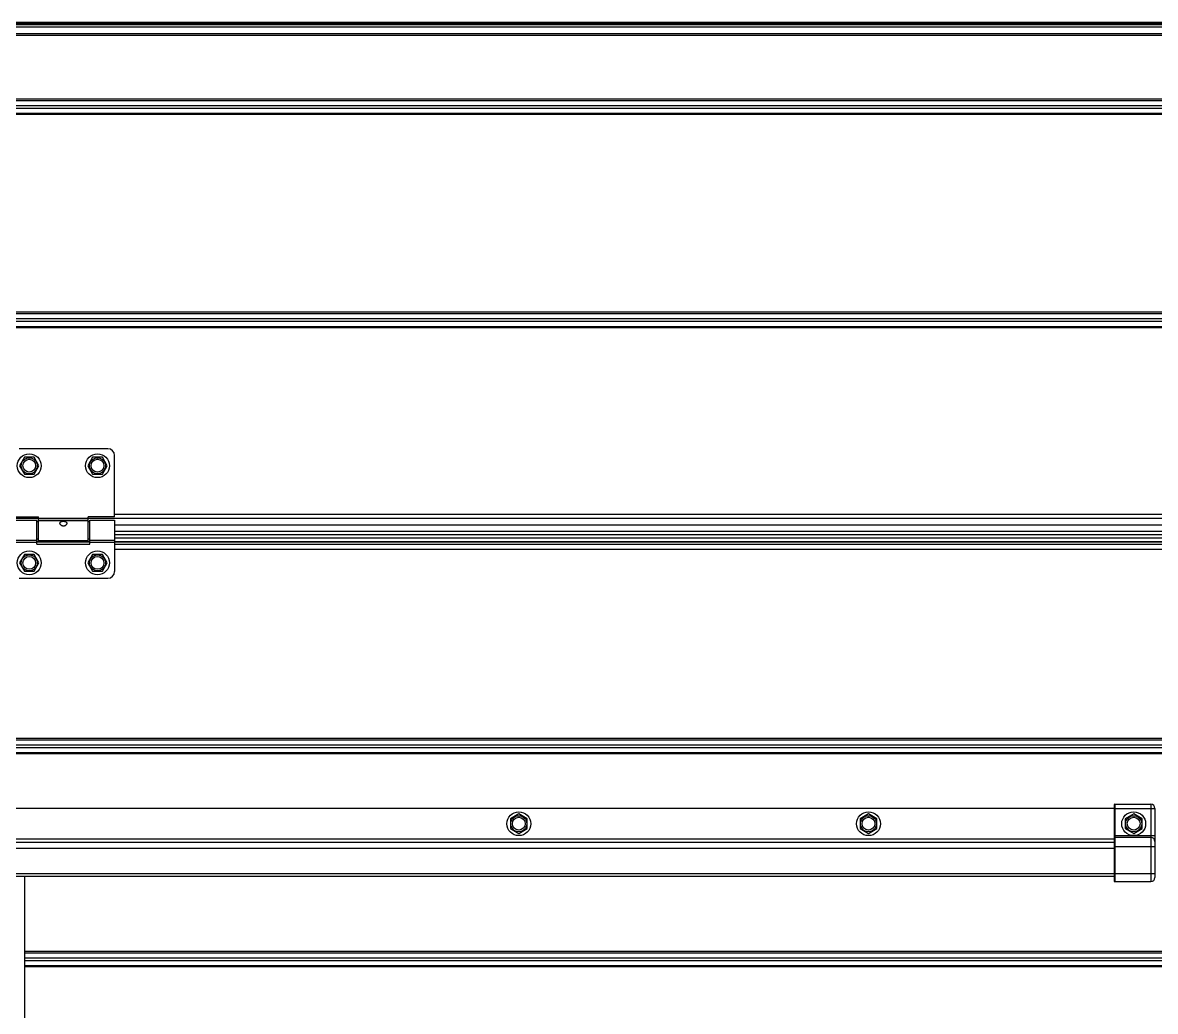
# Model space of a CAD drawing. Header units: millimetres. Extents: x 21899 to 38731, y -5425 to 3612.
# Drawn here: x 24223 to 24887, y -3423 to -2843 of the extents above; entities that cross this region are included whole.
import ezdxf

# ---------------------------------------------------------------- set-up
doc = ezdxf.new("R2010")
doc.units = ezdxf.units.MM

msp = doc.modelspace()

# ---------------------------------------------------------------- linework, layer by layer
at = {"color": 9, "linetype": 'Continuous'}
for p, q in [((25027.76, -2842.55), (22358.76, -2842.55)), ((25027.76, -2843.26), (22358.76, -2843.26)), ((22358.76, -2843.58), (25027.76, -2843.58)), ((22358.76, -2845), (25027.76, -2845)), ((22358.76, -2848.87), (25027.76, -2848.87)), ((25027.76, -2887.45), (22358.76, -2887.45)), ((22358.76, -2888.22), (25027.76, -2888.22)), ((22358.76, -2891.19), (25027.76, -2891.19)), ((22358.76, -2892.74), (25027.76, -2892.74)), ((22358.76, -2895.71), (25027.76, -2895.71)), ((25027.76, -2896.49), (22358.76, -2896.49)), ((25027.76, -3012.45), (22358.76, -3012.45)), ((22358.76, -3013.22), (25027.76, -3013.22)), ((22358.76, -3016.19), (25027.76, -3016.19)), ((22358.76, -3017.74), (25027.76, -3017.74)), ((22358.76, -3020.71), (25027.76, -3020.71)), ((25027.76, -3021.49), (22358.76, -3021.49)), ((25027.76, -3133.48), (22358.76, -3133.48)), ((24261.26, -3133.63), (24232.26, -3133.63)), ((25027.76, -3131.04), (24276.76, -3131.04)), ((24261.26, -3134.85), (24232.26, -3134.85)), ((25027.76, -3137.32), (24276.76, -3137.32)), ((25027.76, -3140.97), (24276.76, -3140.97)), ((24216.76, -3146.09), (24231.26, -3146.09)), ((24216.76, -3147.31), (24231.26, -3147.31)), ((24231.26, -3147.08), (24262.26, -3147.08)), ((24262.26, -3146.09), (24276.76, -3146.09)), ((24262.26, -3147.31), (24276.76, -3147.31)), ((24276.76, -3144.75), (25027.76, -3144.75)), ((24276.76, -3147.08), (25027.76, -3147.08)), ((24231.26, -3148.46), (24262.26, -3148.46)), ((24276.76, -3148.46), (25027.76, -3148.46)), ((24276.76, -3151.38), (25027.76, -3151.38)), ((25027.76, -3262.45), (22358.76, -3262.45)), ((22358.76, -3263.22), (25027.76, -3263.22)), ((22358.76, -3266.19), (25027.76, -3266.19)), ((22358.76, -3267.74), (25027.76, -3267.74)), ((22358.76, -3270.71), (25027.76, -3270.71)), ((25027.76, -3271.49), (22358.76, -3271.49)), ((24862.76, -3303.47), (24886.76, -3303.47)), ((24863.26, -3300.97), (24863.26, -3346.47)), ((24884.26, -3300.97), (24884.26, -3346.47)), ((24862.76, -3319.47), (24886.76, -3319.47)), ((24672.76, -3326.97), (22713.76, -3326.97)), ((24672.76, -3321.47), (24216.67, -3321.47)), ((24862.76, -3321.47), (24672.76, -3321.47)), ((24862.76, -3326.97), (24672.76, -3326.97)), ((24886.76, -3325.97), (24862.76, -3325.97)), ((24672.76, -3341.87), (22713.76, -3341.87)), ((24862.76, -3341.87), (24672.76, -3341.87)), ((24886.76, -3341.97), (24862.76, -3341.97)), ((25027.76, -3387.45), (24224.26, -3387.45)), ((24224.26, -3388.22), (25027.76, -3388.22)), ((24224.26, -3391.19), (25027.76, -3391.19)), ((24224.26, -3392.74), (25027.76, -3392.74)), ((24224.26, -3395.71), (25027.76, -3395.71)), ((25027.76, -3396.49), (24224.26, -3396.49))]:
    msp.add_line(p, q, dxfattribs=at)
at = {"color": 7, "linetype": 'Continuous'}
for p, q in [((22358.76, -2849.97), (25027.76, -2849.97)), ((24272.76, -3092.47), (24220.76, -3092.47)), ((24223.91, -3097.53), (24221.06, -3102.47)), ((24229.61, -3097.53), (24223.91, -3097.53)), ((24232.46, -3102.47), (24229.61, -3097.53)), ((24263.91, -3097.53), (24261.06, -3102.47)), ((24269.61, -3097.53), (24263.91, -3097.53)), ((24272.46, -3102.47), (24269.61, -3097.53)), ((24276.76, -3132.47), (24276.76, -3096.47)), ((24221.06, -3102.47), (24223.91, -3107.4)), ((24223.91, -3107.4), (24229.61, -3107.4)), ((24229.61, -3107.4), (24232.46, -3102.47)), ((24261.06, -3102.47), (24263.91, -3107.4)), ((24263.91, -3107.4), (24269.61, -3107.4)), ((24269.61, -3107.4), (24272.46, -3102.47)), ((24216.76, -3132.47), (24232.26, -3132.47)), ((24216.76, -3134.47), (24231.26, -3134.47)), ((24231.26, -3148.47), (24231.26, -3134.47)), ((24232.26, -3146.47), (24232.26, -3132.47)), ((24276.76, -3132.47), (24261.26, -3132.47)), ((24261.26, -3146.47), (24261.26, -3132.47)), ((24262.26, -3134.47), (24276.76, -3134.47)), ((24262.26, -3148.47), (24262.26, -3134.47)), ((24276.76, -3134.47), (24276.76, -3164.47)), ((24232.26, -3135.47), (24231.26, -3135.47)), ((24262.26, -3135.47), (24261.26, -3135.47)), ((25027.76, -3137.42), (24276.76, -3137.42)), ((24232.26, -3145.47), (24231.26, -3145.47)), ((24262.26, -3147.05), (24231.26, -3147.05)), ((24261.26, -3146.47), (24232.26, -3146.47)), ((24262.26, -3145.47), (24261.26, -3145.47)), ((25027.76, -3142.97), (24276.76, -3142.97)), ((25027.76, -3147.05), (24276.76, -3147.05)), ((24231.26, -3148.47), (24262.26, -3148.47)), ((24223.91, -3154.53), (24221.06, -3159.47)), ((24221.06, -3159.47), (24223.91, -3164.4)), ((24229.61, -3154.53), (24223.91, -3154.53)), ((24232.46, -3159.47), (24229.61, -3154.53)), ((24229.61, -3164.4), (24232.46, -3159.47)), ((24263.91, -3154.53), (24261.06, -3159.47)), ((24261.06, -3159.47), (24263.91, -3164.4)), ((24269.61, -3154.53), (24263.91, -3154.53)), ((24272.46, -3159.47), (24269.61, -3154.53)), ((24269.61, -3164.4), (24272.46, -3159.47)), ((24223.91, -3164.4), (24229.61, -3164.4)), ((24263.91, -3164.4), (24269.61, -3164.4)), ((24220.76, -3168.47), (24272.76, -3168.47)), ((24672.76, -3303.47), (22713.76, -3303.47)), ((24513.76, -3306.77), (24508.82, -3309.62)), ((24518.7, -3309.62), (24513.76, -3306.77)), ((24862.76, -3303.47), (24672.76, -3303.47)), ((24718.76, -3306.77), (24713.82, -3309.62)), ((24723.7, -3309.62), (24718.76, -3306.77)), ((24862.76, -3301.47), (24862.76, -3345.97)), ((24863.26, -3300.97), (24884.26, -3300.97)), ((24874.26, -3306.77), (24869.32, -3309.62)), ((24879.2, -3309.62), (24874.26, -3306.77)), ((24886.76, -3303.47), (24886.76, -3343.97)), ((24508.82, -3309.62), (24508.82, -3315.32)), ((24518.7, -3315.32), (24518.7, -3309.62)), ((24713.82, -3309.62), (24713.82, -3315.32)), ((24723.7, -3315.32), (24723.7, -3309.62)), ((24869.32, -3309.62), (24869.32, -3315.32)), ((24879.2, -3315.32), (24879.2, -3309.62)), ((24508.82, -3315.32), (24513.76, -3318.17)), ((24513.76, -3318.17), (24518.7, -3315.32)), ((24713.82, -3315.32), (24718.76, -3318.17)), ((24718.76, -3318.17), (24723.7, -3315.32)), ((24869.32, -3315.32), (24874.26, -3318.17)), ((24874.26, -3318.17), (24879.2, -3315.32)), ((24672.76, -3323.47), (22713.76, -3323.47)), ((24862.76, -3323.47), (24672.76, -3323.47)), ((24884.26, -3320.47), (24863.26, -3320.47)), ((24672.76, -3343.47), (22713.76, -3343.47)), ((24224.26, -3539.77), (24224.26, -3343.47)), ((24862.76, -3343.47), (24672.76, -3343.47)), ((24863.26, -3346.47), (24884.26, -3346.47))]:
    msp.add_line(p, q, dxfattribs=at)
for centre, radius in [((24226.76, -3102.47), 7), ((24226.76, -3102.47), 3.75), ((24266.76, -3102.47), 7), ((24266.76, -3102.47), 3.75), ((24226.76, -3159.47), 7), ((24266.76, -3159.47), 7), ((24226.76, -3159.47), 3.75), ((24266.76, -3159.47), 3.75), ((24513.76, -3312.47), 7), ((24718.76, -3312.47), 7), ((24874.26, -3312.47), 7), ((24513.76, -3312.47), 3.75), ((24718.76, -3312.47), 3.75), ((24874.26, -3312.47), 3.75)]:
    msp.add_circle(centre, radius, dxfattribs=at)
at = {"color": 9, "linetype": 'Continuous'}
for centre in [(24226.76, -3102.47), (24266.76, -3102.47), (24226.76, -3159.47), (24266.76, -3159.47), (24513.76, -3312.47), (24718.76, -3312.47), (24874.26, -3312.47)]:
    msp.add_circle(centre, 4.7, dxfattribs=at)
at = {"color": 7, "linetype": 'Continuous'}
for centre, radius, start, end in [((24272.76, -3096.47), 4, 0, 90), ((24272.76, -3164.47), 4, 270, 0), ((24863.26, -3301.47), 0.5, 90, 180), ((24884.26, -3303.47), 2.5, 0, 90), ((24863.26, -3320.97), 0.5, 90, 180), ((24884.26, -3322.97), 2.5, 0, 90), ((24863.26, -3345.97), 0.5, 180, 270), ((24884.26, -3343.97), 2.5, 270, 0)]:
    msp.add_arc(centre, radius, start, end, dxfattribs=at)
for points, start_tangent, end_tangent in [([(24244.76, -3136.22), (24244.82, -3135.89), (24245.01, -3135.59), (24245.31, -3135.37), (24245.66, -3135.21), (24246.03, -3135.12), (24246.41, -3135.07), (24246.82, -3135.05), (24247.23, -3135.08), (24247.62, -3135.15), (24247.97, -3135.25), (24248.28, -3135.4), (24248.52, -3135.61), (24248.69, -3135.88), (24248.76, -3136.22)], (0, 1), (0, -1)), ([(24244.85, -3136.67), (24244.82, -3136.58), (24244.76, -3136.22)], (-0.374906, 0.927063), (0, 1)), ([(24248.66, -3136.68), (24248.53, -3136.94), (24248.26, -3137.27), (24247.91, -3137.54), (24247.55, -3137.73), (24247.15, -3137.84), (24246.72, -3137.88), (24246.3, -3137.83), (24245.89, -3137.7), (24245.54, -3137.49), (24245.23, -3137.23), (24244.98, -3136.93), (24244.85, -3136.67)], (-0.381296, -0.924453), (-0.374906, 0.927063)), ([(24248.76, -3136.22), (24248.7, -3136.57), (24248.66, -3136.68)], (0, -1), (-0.381296, -0.924453))]:
    msp.add_spline(points, degree=3, dxfattribs=dict(at, start_tangent=start_tangent, end_tangent=end_tangent))

doc.saveas('drawing.dxf')
